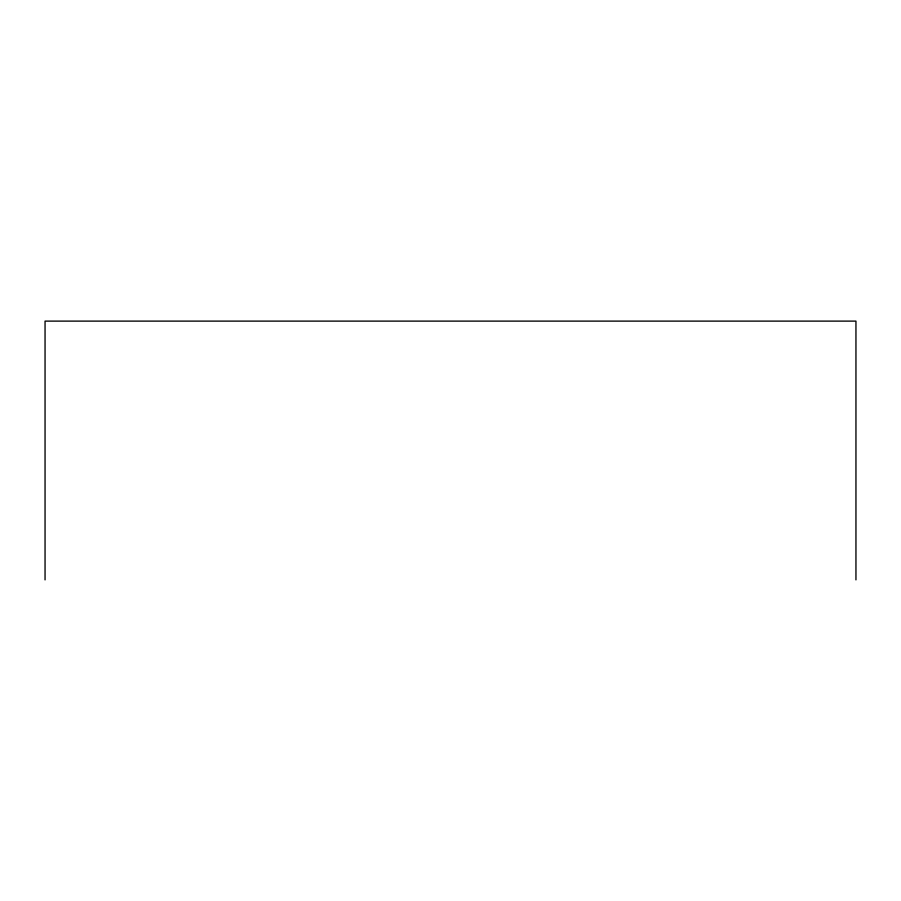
<?xml version="1.0" encoding="UTF-8"?>
<svg xmlns="http://www.w3.org/2000/svg" width="901" height="901" viewBox="0 0 901 901"><rect width="100%" height="100%" fill="white"/><g stroke="black" fill="none" stroke-linecap="round" stroke-linejoin="round"><path stroke-width="1.35" d="M855.95 579.884L855.95 321.116L45.05 321.116L45.05 579.884"/></g></svg>
